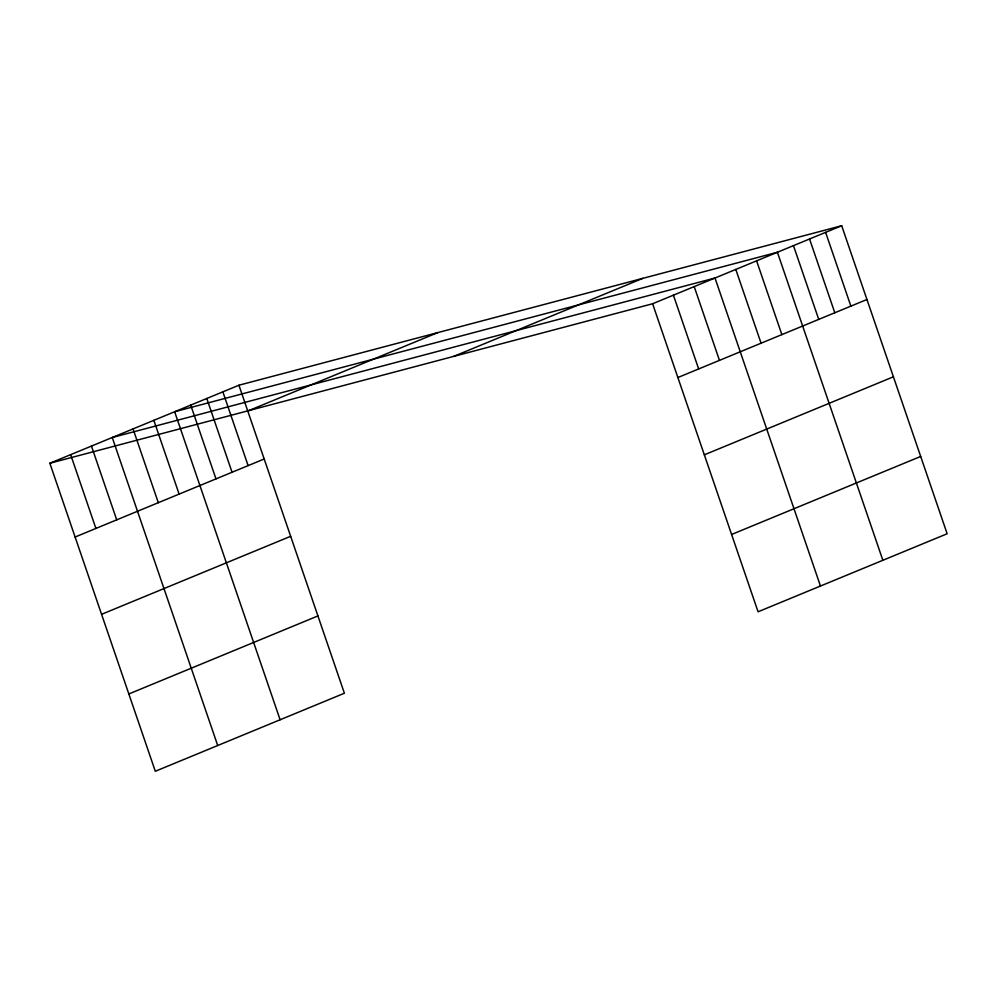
<?xml version="1.0" encoding="UTF-8"?>
<svg xmlns="http://www.w3.org/2000/svg" width="997" height="997" viewBox="0 0 997 997"><rect width="100%" height="100%" fill="white"/><g stroke="black" fill="none" stroke-linecap="round" stroke-linejoin="round"><path stroke-width="1.5" d="M49.85 463.244L238.931 385.216L841.692 225.733L947.15 533.756L758.069 611.784L652.611 303.761L49.85 463.244L155.308 771.267L344.389 693.239L238.931 385.216M248.764 410.614L437.845 332.587M453.697 356.39L642.778 278.362M75.111 537.022L264.193 458.994M652.611 303.761L841.692 225.733M101.569 614.326L290.663 536.299M677.86 377.539L866.954 299.499M704.331 454.831L893.412 376.804M128.837 693.962L317.931 615.934M731.599 534.479L920.68 456.452M825.616 232.363L850.877 306.141M809.552 238.993L834.801 312.771M793.475 245.636L818.736 319.401M882.856 560.277L777.398 252.266L174.649 411.749L280.107 719.772M756.598 260.84L781.86 334.618M735.798 269.427L761.06 343.205M820.456 586.037L714.999 278.013L112.25 437.496L217.707 745.519M694.199 286.6L719.46 360.366M673.411 295.174L698.66 368.952M222.867 391.846L248.116 465.624M206.79 398.488L232.052 472.254M190.714 405.118L215.975 478.884M153.85 420.335L179.111 494.101M133.05 428.922L158.311 502.687M91.45 446.083L116.711 519.848M70.65 454.669L95.911 528.435"/></g></svg>
